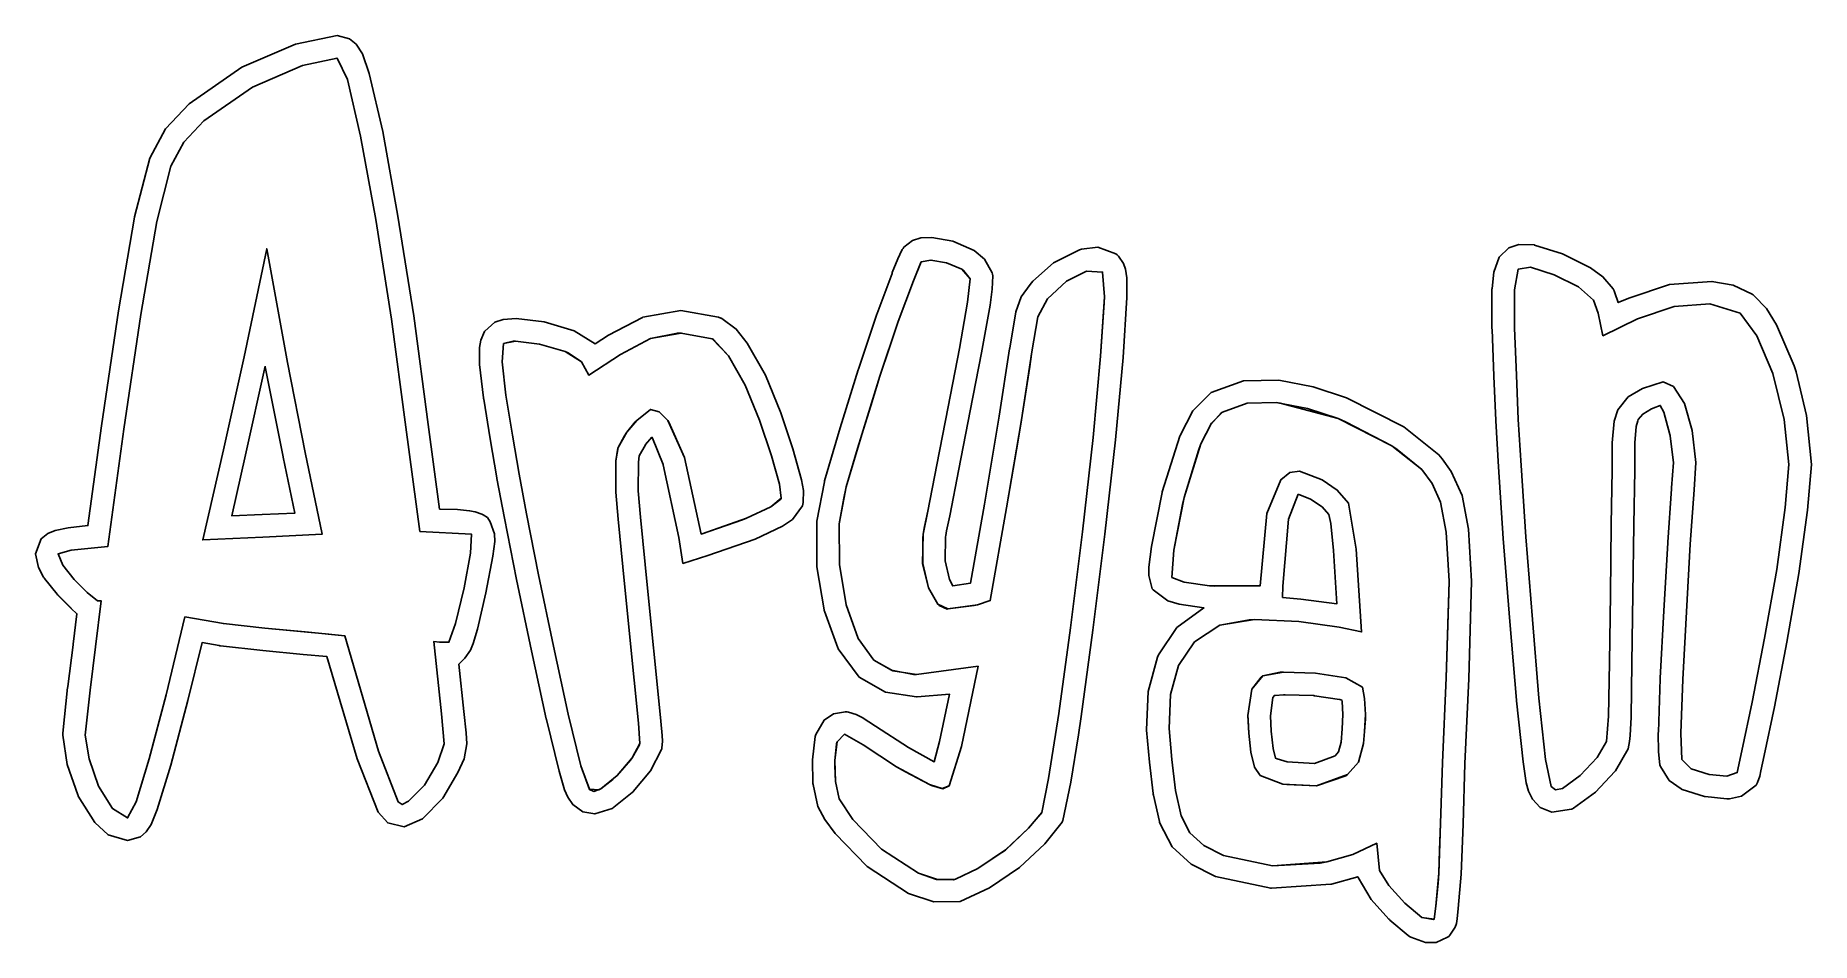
# Model space of a CAD drawing. Extents: x 4 to 66.5, y 8.8 to 40.8.
import ezdxf

# ---------------------------------------------------------------- set-up
doc = ezdxf.new("R2010")
doc.units = 0

msp = doc.modelspace()

# ---------------------------------------------------------------- linework, layer by layer
at = {"layer": 'Layer 1', "color": 7}
for points in [[(4.994004, 16.156566), (4.9971, 16.190962), (5.165057, 17.804125), (5.166856, 17.819735), (5.169449, 17.835081), (5.361431, 19.306162), (5.362198, 19.315952), (5.363494, 19.325477), (5.494225, 20.39889), (5.292692, 20.588067), (5.287268, 20.593359), (5.286236, 20.594152), (5.285469, 20.595211), (5.283643, 20.597063), (5.282611, 20.597857), (5.281844, 20.598915), (5.280812, 20.599709), (5.280045, 20.600767), (5.278986, 20.601561), (5.278219, 20.602619), (5.27642, 20.604207), (5.275388, 20.605), (5.274594, 20.606059), (5.270996, 20.609763), (5.269964, 20.610557), (5.26917, 20.611615), (5.268139, 20.612409), (5.267371, 20.613467), (5.265572, 20.615054), (5.26454, 20.615848), (5.263746, 20.616907), (5.258323, 20.622463), (5.257291, 20.623257), (5.256523, 20.624315), (5.254724, 20.625902), (5.253666, 20.626696), (5.252899, 20.627754), (5.251867, 20.628548), (5.251099, 20.629607), (5.250068, 20.6304), (5.249274, 20.631459), (5.247475, 20.633311), (5.246443, 20.634104), (5.245675, 20.635163), (5.240252, 20.640454), (5.23922, 20.641248), (5.238426, 20.642306), (5.236627, 20.644159), (5.235595, 20.644952), (5.234828, 20.646011), (5.229377, 20.651302), (5.228345, 20.652096), (5.227578, 20.653154), (5.225779, 20.655006), (5.224747, 20.6558), (5.223953, 20.656859), (5.222921, 20.657652), (5.222154, 20.658711), (5.221122, 20.65924), (5.220355, 20.660298), (5.218529, 20.66215), (5.217497, 20.662944), (5.21673, 20.664002), (5.213105, 20.667706), (5.212073, 20.6685), (5.211306, 20.669559), (5.210274, 20.670088), (5.209507, 20.671146), (5.207681, 20.672998), (5.206649, 20.673792), (5.205882, 20.67485), (5.200458, 20.680406), (5.199426, 20.680936), (5.198633, 20.681994), (5.196833, 20.683846), (5.195802, 20.68464), (5.195034, 20.685698), (5.194002, 20.686492), (5.193209, 20.68755), (5.192177, 20.688344), (5.19141, 20.689402), (5.18961, 20.691254), (5.188578, 20.691784), (5.187785, 20.692842), (5.182361, 20.698398), (5.181329, 20.699192), (5.180562, 20.70025), (5.178736, 20.702102), (5.177704, 20.702896), (5.176937, 20.70369), (5.171513, 20.709246), (5.170481, 20.71004), (5.169714, 20.711098), (5.167888, 20.71295), (5.166856, 20.713744), (5.166089, 20.714538), (5.165057, 20.715331), (5.16429, 20.71639), (5.163231, 20.717183), (5.162464, 20.718242), (5.160665, 20.720094), (5.159633, 20.720888), (5.158839, 20.721946), (5.155241, 20.725386), (5.154209, 20.726179), (5.153415, 20.727238), (5.152384, 20.728031), (5.151616, 20.72909), (5.149817, 20.730942), (5.148785, 20.731736), (5.147991, 20.732794), (5.142567, 20.738086), (5.141536, 20.738879), (5.140768, 20.739938), (5.138969, 20.74179), (5.137911, 20.742583), (5.137144, 20.743642), (5.136112, 20.744436), (5.135344, 20.745494), (5.134312, 20.746288), (5.133519, 20.747081), (5.13172, 20.748933), (5.130688, 20.749727), (5.12992, 20.750786), (5.124496, 20.756342), (5.123465, 20.757136), (5.122671, 20.757929), (5.120872, 20.759781), (5.11984, 20.760575), (5.119073, 20.761633), (5.113622, 20.76719), (5.11259, 20.767983), (5.111823, 20.769042), (5.110024, 20.770629), (5.108992, 20.771423), (5.108198, 20.772481), (5.107166, 20.773275), (5.106399, 20.774333), (5.105367, 20.775127), (5.1046, 20.776185), (5.102774, 20.778038), (5.101742, 20.778831), (5.100975, 20.77989), (5.095551, 20.785181), (5.094519, 20.785975), (5.093752, 20.787033), (5.091926, 20.788885), (5.090894, 20.789679), (5.090127, 20.790738), (5.084703, 20.796029), (5.083671, 20.796823), (5.082878, 20.797881), (5.081078, 20.799733), (5.080047, 20.800527), (5.079279, 20.801585), (5.078247, 20.802115), (5.077454, 20.803173), (5.076422, 20.803967), (5.075654, 20.805025), (5.073855, 20.806877), (5.072823, 20.807671), (5.07203, 20.808729), (5.066606, 20.814021), (5.065574, 20.814815), (5.064807, 20.815873), (5.062981, 20.817725), (5.061949, 20.818519), (5.061182, 20.819577), (5.055758, 20.824869), (5.054726, 20.825663), (5.053959, 20.826721), (5.052133, 20.828573), (5.051101, 20.829367), (5.050334, 20.830425), (5.049302, 20.831219), (5.048535, 20.832277), (5.047476, 20.833071), (5.046709, 20.834129), (5.04491, 20.835717), (5.043878, 20.83651), (5.043084, 20.837569), (5.039486, 20.841273), (5.038454, 20.842067), (5.03766, 20.843125), (5.036628, 20.843919), (5.035861, 20.844977), (5.034062, 20.846565), (5.03303, 20.847358), (5.032236, 20.848417), (5.026812, 20.853973), (5.025781, 20.854767), (5.025013, 20.855825), (5.023214, 20.857412), (5.022156, 20.858206), (5.021388, 20.859265), (5.020357, 20.860058), (5.019589, 20.861117), (5.018557, 20.86191), (5.017764, 20.862969), (5.015965, 20.864821), (5.014933, 20.865615), (5.014165, 20.866673), (5.010541, 20.870112), (5.009509, 20.870906), (5.008741, 20.871965), (5.00771, 20.872758), (5.006916, 20.873817), (5.005117, 20.875669), (5.004085, 20.876462), (5.003317, 20.877521), (4.997867, 20.882812), (4.996835, 20.883606), (4.996068, 20.884665), (4.994269, 20.886517), (4.993237, 20.88731), (4.992443, 20.888369), (4.991411, 20.889162), (4.990644, 20.890221), (4.989612, 20.89075), (4.988845, 20.891808), (4.987019, 20.89366), (4.985987, 20.894454), (4.98522, 20.895512), (4.981595, 20.899217), (4.980563, 20.90001), (4.979796, 20.901069), (4.978764, 20.901598), (4.977997, 20.902656), (4.976171, 20.904508), (4.975139, 20.905302), (4.974372, 20.90636), (4.968948, 20.911917), (4.967916, 20.912446), (4.967122, 20.913504), (4.965323, 20.915356), (4.964291, 20.91615), (4.963524, 20.917208), (4.962492, 20.918002), (4.961699, 20.91906), (4.960667, 20.919854), (4.959899, 20.920912), (4.9581, 20.922764), (4.957068, 20.923294), (4.956275, 20.924352), (4.950851, 20.929908), (4.949819, 20.930702), (4.949051, 20.93176), (4.947226, 20.933612), (4.946194, 20.934406), (4.945427, 20.9352), (4.940003, 20.940756), (4.938971, 20.94155), (4.938204, 20.942608), (4.936378, 20.94446), (4.935346, 20.945254), (4.934579, 20.946048), (4.933547, 20.946842), (4.93278, 20.9479), (4.931721, 20.948694), (4.930954, 20.949752), (4.929155, 20.951604), (4.928123, 20.952398), (4.927329, 20.953456), (4.923731, 20.956896), (4.922699, 20.957689), (4.921905, 20.958748), (4.920873, 20.959542), (4.920106, 20.9606), (4.918307, 20.962452), (4.917275, 20.963246), (4.916481, 20.964304), (4.911057, 20.969596), (4.910025, 20.970389), (4.909258, 20.971448), (4.907459, 20.9733), (4.906401, 20.974094), (4.905633, 20.975152), (4.904602, 20.975946), (4.903834, 20.977004), (4.902802, 20.977798), (4.902009, 20.978591), (4.900209, 20.980444), (4.899178, 20.981237), (4.89841, 20.982296), (4.892986, 20.987852), (4.891954, 20.988646), (4.891161, 20.989439), (4.889362, 20.991291), (4.88833, 20.992085), (4.887562, 20.993144), (4.882112, 20.9987), (4.88108, 20.999494), (4.880313, 21.000552), (4.878514, 21.002139), (4.877482, 21.002933), (4.876688, 21.003991), (4.875656, 21.004785), (4.874889, 21.005844), (4.873857, 21.006637), (4.87309, 21.007696), (4.871264, 21.009548), (4.870232, 21.010341), (4.869465, 21.0114), (4.864041, 21.016691), (4.863009, 21.017485), (4.862242, 21.018544), (4.860416, 21.020396), (4.859384, 21.021189), (4.858617, 21.022248), (4.853193, 21.027539), (4.852161, 21.028333), (4.851367, 21.029391), (4.849568, 21.031244), (4.848536, 21.032037), (4.847769, 21.033096), (4.846737, 21.033625), (4.845943, 21.034683), (4.844912, 21.035477), (4.844144, 21.036535), (4.842345, 21.038387), (4.841313, 21.039181), (4.84052, 21.040239), (4.836921, 21.043943), (4.835863, 21.044473), (4.835096, 21.045531), (4.834064, 21.046325), (4.833296, 21.047383), (4.831471, 21.049235), (4.830439, 21.050029), (4.829672, 21.051087), (4.810807, 21.069608), (4.793503, 21.089452), (4.348051, 21.646928), (4.333843, 21.667036), (4.320931, 21.687674), (4.137205, 22.034542), (4.034891, 22.505235), (4.238487, 23.044456), (4.463806, 23.227282), (4.726326, 23.334703), (5.17953, 23.423338), (5.186753, 23.424397), (5.879219, 23.502978), (6.35748, 27.012671), (6.95512, 31.06259), (7.521486, 34.361597), (7.522783, 34.368581), (7.524344, 34.375566), (8.05298, 36.440028), (8.610741, 37.475315), (9.44437, 38.359551), (11.299811, 39.642144), (13.185732, 40.45915), (14.651284, 40.761462), (15.081522, 40.648042), (15.322293, 40.455287), (15.540891, 40.119902), (15.779386, 39.421244), (16.25635, 37.378478), (16.791204, 34.403454), (17.355243, 30.885584), (17.853664, 27.065588), (18.256994, 24.087177), (18.886411, 24.06654), (19.313792, 24.029498), (19.50654, 23.993515), (19.745538, 23.904879), (19.789194, 23.880273), (19.942176, 23.788728), (20.04113, 23.640032), (20.192022, 23.212201), (20.198213, 22.945237), (20.133126, 22.425067), (19.889974, 21.138664), (19.586894, 19.860199), (19.443755, 19.349025), (19.348664, 19.119896), (19.148163, 18.835205), (18.939142, 18.626449), (19.111994, 16.964603), (19.187189, 16.212922), (19.21534, 15.824515), (19.117051, 15.293761), (18.900116, 14.808251), (18.368886, 13.902319), (17.652898, 13.180801), (17.013401, 12.89267), (16.429731, 13.035281), (16.090986, 13.418926), (16.090986, 13.419191), (15.358726, 15.294026), (14.287217, 18.891825), (13.454972, 18.969877), (13.451611, 18.970142), (12.032838, 19.102169), (10.54223, 19.271237), (10.521566, 19.274148), (10.500902, 19.278117), (9.899902, 19.387389), (9.400978, 17.34719), (8.799184, 15.074686), (8.32222, 13.509943), (8.101558, 12.981041), (7.927145, 12.721485), (7.725354, 12.548713), (7.276033, 12.418009), (6.590749, 12.621307), (6.127001, 13.046658), (5.540738, 13.981165), (5.530393, 14.002067), (5.521106, 14.023498), (5.153177, 15.090826), (4.994004, 16.122171), (4.994004, 16.156566), (4.994004, 16.156566)], [(19.380705, 23.199766), (19.347632, 22.538308), (19.116122, 21.314612), (18.818466, 20.057843), (18.586956, 19.396385), (18.256227, 19.396385), (18.05779, 19.429458), (18.322373, 16.882847), (18.421591, 15.824515), (18.190081, 15.163057), (17.727061, 14.369308), (17.164822, 13.807069), (16.941577, 13.683079), (16.80102, 13.773996), (16.10649, 15.559932), (14.915867, 19.627895), (13.526806, 19.760187), (12.104672, 19.892478), (10.649466, 20.057843), (9.293478, 20.289353), (8.63202, 17.544304), (8.036709, 15.295349), (7.573688, 13.773996), (7.276033, 13.211758), (6.746867, 13.542486), (6.250773, 14.336235), (5.920045, 15.295349), (5.787753, 16.122171), (5.953118, 17.709669), (6.151555, 19.231021), (6.349992, 20.851592), (6.217701, 20.851592), (5.853899, 21.149248), (5.390879, 21.612268), (4.994004, 22.108361), (4.82864, 22.505235), (5.29166, 22.637527), (6.581502, 22.769818), (7.143741, 26.903928), (7.739053, 30.938819), (8.301292, 34.213033), (8.797385, 36.164333), (9.252137, 37.007691), (9.954935, 37.751831), (11.674725, 38.942454), (13.427587, 39.70313), (14.651284, 39.967713), (15.015085, 39.207037), (15.478106, 37.222665), (16.007272, 34.279179), (16.56951, 30.773454), (17.065604, 26.970074), (17.561697, 23.298984), (19.380705, 23.199766), (19.380705, 23.199766)], [(5.787753, 16.122171), (5.920045, 15.295349), (6.250773, 14.336235), (6.746867, 13.542486), (7.276033, 13.211758), (7.573688, 13.773996), (8.036709, 15.295349), (8.63202, 17.544304), (9.293478, 20.289353), (10.649466, 20.057843), (12.104672, 19.892478), (14.237873, 19.694041), (14.915867, 19.627895), (16.10649, 15.559932), (16.80102, 13.773996), (16.941577, 13.683079), (17.164822, 13.807069), (17.727061, 14.369308), (18.190081, 15.163057), (18.421591, 15.824515), (18.322373, 16.882847), (18.05779, 19.429458), (18.256227, 19.396385), (18.586956, 19.396385), (18.818466, 20.057843), (19.116122, 21.314612), (19.347632, 22.538308), (19.380705, 23.199766), (17.561697, 23.298984), (17.065604, 26.970074), (16.56951, 30.773454), (16.007272, 34.279179), (15.478106, 37.222665), (15.015085, 39.207037), (14.651284, 39.967713), (13.427587, 39.70313), (11.674725, 38.942454), (9.954935, 37.751831), (9.252137, 37.007691), (8.797385, 36.164333), (8.301292, 34.213033), (7.739053, 30.938819), (7.143741, 26.903928), (6.581502, 22.769818), (5.29166, 22.637527), (4.82864, 22.505235), (4.994004, 22.108361), (5.390879, 21.612268), (5.853899, 21.149248), (6.217701, 20.851592), (6.349992, 20.851592), (6.151555, 19.231021), (5.953118, 17.709669), (5.787753, 16.122171), (5.787753, 16.122171)], [(9.921862, 23.001329), (12.038526, 23.100547), (14.122118, 23.199766), (13.526806, 26.077106), (12.898421, 29.252102), (12.170818, 33.25392), (11.377069, 29.450539), (10.649466, 26.176325), (9.921862, 23.001329), (9.921862, 23.001329)], [(12.170818, 33.25392), (12.898421, 29.252102), (13.526806, 26.077106), (14.122118, 23.199766), (12.038526, 23.100547), (9.921862, 23.001329), (10.649466, 26.176325), (11.377069, 29.450539), (12.170818, 33.25392), (12.170818, 33.25392)], [(35.190333, 33.63529), (35.587207, 33.647434), (36.322748, 33.520302), (37.075222, 33.194759), (37.433997, 32.891524), (37.702284, 32.405667), (37.716571, 32.353729), (37.723715, 32.30023), (37.71075, 31.833347), (37.629523, 31.267219), (37.335043, 29.58799), (36.936581, 27.545277), (36.534944, 25.489467), (36.213211, 23.847994), (36.103409, 23.315124), (36.074569, 23.161137), (36.065838, 23.10822), (36.048111, 22.267375), (36.203156, 21.601684), (36.319838, 21.379964), (36.941343, 21.474155), (37.430822, 24.264183), (37.949933, 27.357688), (38.320614, 29.734754), (38.322466, 29.74793), (38.325112, 29.760869), (38.525401, 30.949666), (38.536514, 31.029518), (38.726848, 31.559252), (39.045572, 31.999214), (39.138969, 32.106185), (39.861546, 32.755763), (40.783882, 33.216719), (40.848705, 33.236616), (41.424107, 33.306645), (42.061024, 33.070723), (42.102828, 33.036882), (42.149395, 32.994761), (42.332751, 32.731474), (42.400219, 32.534333), (42.44414, 32.234349), (42.45049, 31.533363), (42.311584, 29.422626), (42.04753, 26.520018), (41.668648, 23.201089), (41.249283, 19.820776), (41.249548, 19.820512), (40.836534, 16.78548), (40.742872, 16.132225), (40.471409, 14.472231), (40.19492, 13.122593), (40.184337, 13.094283), (40.171372, 13.066501), (39.560715, 12.303179), (38.663514, 11.461806), (37.608886, 10.750342), (36.584421, 10.274357), (35.65752, 10.257027), (34.759592, 10.556403), (33.307031, 11.502022), (33.299623, 11.508372), (33.292743, 11.514193), (32.178849, 12.667775), (31.81637, 13.156195), (31.570837, 13.610749), (31.399917, 14.392856), (31.396477, 14.418521), (31.39489, 14.444185), (31.377427, 15.249311), (31.377427, 15.255397), (31.474529, 16.075339), (31.48326, 16.111852), (31.495431, 16.147306), (31.794145, 16.655041), (32.116672, 16.87653), (32.537624, 16.951374), (32.599536, 16.946082), (32.652188, 16.938674), (32.919681, 16.85533), (33.132935, 16.745793), (33.599131, 16.448137), (34.760385, 15.691959), (35.66817, 15.190045), (35.847292, 15.900715), (36.20395, 17.564677), (35.06545, 17.471279), (35.053279, 17.471015), (35.041373, 17.471015), (33.956814, 17.640249), (33.027631, 18.163693), (33.027631, 18.163428), (33.023133, 18.167397), (33.020488, 18.169514), (33.020488, 18.169778), (32.288386, 19.168579), (32.279655, 19.185248), (32.271982, 19.202446), (31.801554, 20.488848), (31.794675, 20.512396), (31.789118, 20.536473), (31.5375, 22.049888), (31.537235, 22.053857), (31.536706, 22.057561), (31.535119, 23.658553), (31.799172, 25.051582), (31.802347, 25.066399), (31.806581, 25.080686), (32.357443, 26.945467), (32.989267, 28.994927), (32.992442, 29.00604), (32.996146, 29.016888), (33.650989, 30.9471), (33.655222, 30.960276), (33.660514, 30.973188), (34.180949, 32.384474), (34.185976, 32.398946), (34.191797, 32.413392), (34.384678, 32.8984), (34.451352, 33.054186), (34.542369, 33.226271), (34.569092, 33.267625), (34.601106, 33.305593), (34.906733, 33.543228), (35.190333, 33.63529), (35.190333, 33.63529)], [(55.297847, 31.831786), (55.29917, 31.853747), (55.360289, 32.431225), (55.54682, 32.952639), (55.896069, 33.28812), (56.243731, 33.404547), (56.78401, 33.386476), (56.784274, 33.386476), (56.792212, 33.385179), (56.795916, 33.384412), (56.795651, 33.384412), (57.779371, 33.074612), (58.764413, 32.580053), (59.204812, 32.264905), (59.558692, 31.839803), (59.59785, 31.771594), (59.622721, 31.696902), (59.742841, 31.357918), (60.115903, 31.516033), (61.550472, 31.991197), (63.040075, 32.104386), (63.781403, 31.968245), (64.45824, 31.650653), (64.488138, 31.631285), (64.516448, 31.609589), (64.955457, 31.153127), (65.315489, 30.579409), (65.936465, 29.127034), (66.006579, 28.916875), (66.36456, 27.386527), (66.542625, 25.658271), (66.405306, 24.048283), (66.101829, 21.82367), (66.1013, 21.819965), (65.669765, 19.396385), (65.236114, 17.128115), (64.872577, 15.410971), (64.763304, 14.864872), (64.720971, 14.683633), (64.640008, 14.455298), (64.617783, 14.411112), (64.590267, 14.370102), (64.07724, 13.981694), (63.653643, 13.88909), (63.609987, 13.884328), (63.566066, 13.884328), (62.7956, 13.963173), (62.782106, 13.965819), (61.98677, 14.217173), (61.97063, 14.224581), (61.954226, 14.232519), (61.533043, 14.530175), (61.225565, 15.022299), (61.215775, 15.051139), (61.208631, 15.080772), (61.160477, 15.542734), (61.151746, 16.199429), (61.151746, 16.215833), (61.15254, 16.232502), (61.218156, 18.10866), (61.218685, 18.119772), (61.219215, 18.131149), (61.351241, 20.507369), (61.484062, 22.895231), (61.484591, 22.906079), (61.48565, 22.916927), (61.61556, 24.798376), (61.616089, 24.81478), (61.617677, 24.831185), (61.680912, 25.724417), (61.572433, 26.656278), (61.565554, 26.683266), (61.560791, 26.711047), (61.344891, 27.502679), (61.218685, 27.738423), (60.975004, 27.643173), (60.944048, 27.625975), (60.912034, 27.611687), (60.606176, 27.433094), (60.447955, 27.236509), (60.432874, 27.193117), (60.370168, 26.992828), (60.324924, 26.418947), (60.324924, 25.459834), (60.291851, 23.527055), (60.258778, 21.091304), (60.225441, 18.664284), (60.191839, 16.761668), (60.157443, 16.116085), (60.137335, 15.899127), (60.085741, 15.650684), (59.643887, 14.872545), (59.633304, 14.857993), (59.621927, 14.843705), (58.937715, 14.121129), (58.16381, 13.554128), (58.132854, 13.53693), (58.100839, 13.522643), (57.399694, 13.415486), (56.998454, 13.578073), (56.721039, 13.871628), (56.581075, 14.153938), (56.505139, 14.442598), (56.394544, 15.182372), (56.394279, 15.185547), (56.16224, 17.340046), (56.160917, 17.351159), (56.160123, 17.362271), (55.929407, 20.130868), (55.929407, 20.132455), (55.696838, 23.055039), (55.53068, 25.578367), (55.431991, 27.192852), (55.431461, 27.200261), (55.430932, 27.207934), (55.364522, 28.769767), (55.364522, 28.770825), (55.298641, 30.419204), (55.297847, 30.436534), (55.297847, 31.831786), (55.297847, 31.831786)], [(35.547255, 32.854214), (35.207266, 32.793228), (35.194301, 32.769204), (34.931306, 32.125579), (34.401346, 30.688179), (34.088874, 29.775077), (33.749149, 28.765269), (33.430062, 27.719902), (33.114415, 26.707343), (32.963073, 26.218922), (32.572019, 24.871666), (32.483119, 24.474262), (32.323576, 23.568859), (32.326751, 22.136936), (32.563288, 20.711892), (32.994558, 19.531058), (33.540129, 18.769588), (34.157798, 18.41035), (34.931835, 18.267409), (35.046929, 18.264764), (37.210159, 18.550513), (36.620668, 15.721592), (36.196806, 14.338881), (35.96566, 14.241713), (35.568422, 14.353698), (35.50307, 14.384654), (34.649525, 14.837885), (34.343403, 15.016214), (33.166008, 15.78324), (32.509578, 16.157625), (32.245789, 15.888015), (32.230707, 15.821075), (32.170912, 15.231055), (32.16853, 15.047964), (32.186787, 14.496573), (32.316697, 13.88274), (32.80009, 13.162016), (33.812384, 12.114532), (35.113604, 11.266543), (35.745858, 11.047303), (36.343385, 11.036621), (36.420379, 11.050908), (37.195872, 11.428468), (38.05021, 11.989913), (38.169537, 12.082782), (38.989745, 12.854835), (39.425248, 13.351193), (39.451707, 13.401464), (39.689037, 14.605845), (40.050193, 16.894753), (40.461091, 19.910205), (40.780707, 22.43909), (40.88019, 23.291311), (41.258808, 26.609976), (41.519687, 29.476124), (41.649862, 31.350933), (41.65727, 31.557652), (41.590331, 32.430723), (41.028092, 32.461732), (40.32192, 32.109545), (39.651731, 31.486849), (39.314123, 30.859761), (39.105897, 29.618496), (39.028109, 29.10129), (38.733628, 27.230952), (38.615624, 26.510228), (38.212929, 24.128188), (37.640636, 20.864821), (37.190845, 20.716125), (37.069666, 20.689667), (36.142302, 20.569811), (36.120871, 20.564784), (35.839355, 20.691784), (35.795699, 20.742319), (35.461266, 21.313024), (35.259653, 22.168421), (35.263622, 23.06721), (35.277116, 23.198178), (35.324741, 23.467524), (35.436924, 24.0123), (35.755747, 25.640279), (36.156061, 27.691856), (36.556904, 29.743036), (36.842918, 31.374719), (36.936845, 32.196355), (36.700837, 32.489116), (36.641835, 32.529412), (36.102086, 32.757562), (35.547255, 32.854214), (35.547255, 32.854214)], [(41.590596, 32.430696), (41.65727, 31.557599), (41.519423, 29.476204), (41.258808, 26.609976), (40.88019, 23.291047), (40.460826, 19.910205), (40.050193, 16.894753), (39.689037, 14.605845), (39.451707, 13.401199), (38.989745, 12.854835), (38.169537, 12.083046), (37.195872, 11.428468), (36.420644, 11.050908), (35.786868, 11.040093), (35.113604, 11.266808), (33.812384, 12.114267), (32.80009, 13.162016), (32.316432, 13.88274), (32.186787, 14.496837), (32.170912, 15.231055), (32.245789, 15.888279), (32.509578, 16.157625), (33.166008, 15.78324), (34.343403, 15.016214), (35.502805, 14.384654), (35.944328, 14.242672), (36.196542, 14.338617), (36.620668, 15.721592), (37.209895, 18.550513), (35.046929, 18.264764), (34.20453, 18.394145), (33.540129, 18.769588), (32.994558, 19.531058), (32.563288, 20.711892), (32.326751, 22.136936), (32.323576, 23.568859), (32.572284, 24.87193), (33.114679, 26.707343), (33.748885, 28.765269), (34.401082, 30.688153), (34.931306, 32.125579), (35.207266, 32.793122), (35.547255, 32.854188), (36.102086, 32.757589), (36.641835, 32.529518), (36.936845, 32.196276), (36.842918, 31.374798), (36.556904, 29.743062), (36.156325, 27.691591), (35.755747, 25.640279), (35.43666, 24.0123), (35.277116, 23.198443), (35.259389, 22.168421), (35.46153, 21.313289), (35.795699, 20.742319), (36.142302, 20.569811), (37.190845, 20.71639), (37.640636, 20.864821), (38.212664, 24.128188), (38.733364, 27.230952), (39.105897, 29.618549), (39.314123, 30.859708), (39.651996, 31.486902), (40.322185, 32.10944), (41.028092, 32.4616), (41.590596, 32.430696), (41.590596, 32.430696)], [(56.091596, 30.453838), (56.157742, 28.800194), (56.223888, 27.245769), (56.323106, 25.625198), (56.488471, 23.11166), (56.719981, 20.201247), (56.951491, 17.423125), (57.183001, 15.273388), (57.381438, 14.314275), (57.530266, 14.198553), (57.778313, 14.248129), (58.406697, 14.711149), (59.002009, 15.339534), (59.332738, 15.901773), (59.398884, 16.794741), (59.431956, 18.679894), (59.465029, 21.094214), (59.498102, 23.541607), (59.531175, 25.459834), (59.531175, 26.418947), (59.597321, 27.179623), (59.729612, 27.576498), (60.093414, 28.039518), (60.589507, 28.337174), (61.31711, 28.568684), (61.680912, 28.40332), (62.077786, 27.808008), (62.342369, 26.848895), (62.474661, 25.724417), (62.408515, 24.765303), (62.276224, 22.847077), (62.143932, 20.46583), (62.011641, 18.084583), (61.945495, 16.199429), (61.978568, 15.273388), (62.309297, 14.94266), (62.937681, 14.744222), (63.566066, 14.678077), (63.929867, 14.810368), (64.095232, 15.571044), (64.459033, 17.290834), (64.888981, 19.539789), (65.318928, 21.954109), (65.616584, 24.136919), (65.748875, 25.658271), (65.583511, 27.245769), (65.186637, 28.86634), (64.624398, 30.189255), (64.029086, 30.983004), (62.970754, 31.313733), (61.713985, 31.214514), (60.424143, 30.784567), (59.200446, 30.189255), (59.035082, 30.983004), (58.869718, 31.446024), (58.340552, 31.909044), (57.480657, 32.338992), (56.653835, 32.603575), (56.223888, 32.537429), (56.091596, 31.809826), (56.091596, 30.453838), (56.091596, 30.453838)], [(65.748875, 25.658271), (65.616584, 24.136919), (65.318928, 21.954109), (64.888981, 19.539789), (64.459033, 17.290834), (64.095232, 15.571044), (63.929867, 14.810368), (63.566066, 14.678077), (62.937681, 14.744222), (62.309297, 14.94266), (61.978568, 15.273388), (61.945495, 16.199429), (62.011641, 18.084583), (62.143932, 20.46583), (62.276224, 22.847077), (62.408515, 24.765303), (62.474661, 25.724417), (62.342369, 26.848895), (62.077786, 27.808008), (61.680912, 28.40332), (61.31711, 28.568684), (60.589507, 28.337174), (60.093414, 28.039518), (59.729612, 27.576498), (59.597321, 27.179623), (59.531175, 26.418947), (59.531175, 25.459834), (59.498102, 23.541607), (59.465029, 21.094214), (59.431956, 18.679894), (59.398884, 16.794741), (59.332738, 15.901773), (59.002009, 15.339534), (58.406697, 14.711149), (57.778313, 14.248129), (57.530266, 14.198454), (57.381438, 14.314275), (57.183001, 15.273388), (56.951491, 17.423125), (56.719981, 20.201247), (56.488471, 23.11166), (56.323106, 25.625198), (56.223888, 27.245769), (56.157742, 28.800194), (56.091596, 30.453759), (56.091596, 31.809746), (56.223888, 32.53735), (56.653835, 32.603495), (57.480657, 32.338912), (58.340552, 31.908965), (58.869718, 31.445945), (59.035082, 30.982925), (59.200446, 30.189176), (60.424143, 30.784487), (61.713985, 31.214435), (62.970754, 31.313653), (64.029086, 30.982925), (64.624398, 30.189176), (65.186637, 28.86634), (65.583511, 27.245769), (65.748875, 25.658271), (65.748875, 25.658271)], [(26.741933, 31.07963), (28.068817, 30.849681), (28.156658, 30.814279), (28.173592, 30.807294), (28.19026, 30.799542), (28.696573, 30.426295), (29.076878, 29.931128), (29.72299, 28.800988), (30.272264, 27.474369), (30.691099, 26.210456), (30.998809, 25.121697), (31.062838, 24.741226), (31.055959, 24.312866), (31.044582, 24.257569), (31.025532, 24.204387), (30.677341, 23.722582), (30.320683, 23.482076), (30.320947, 23.481811), (29.364215, 23.029374), (27.700782, 22.45126), (26.821043, 22.176359), (26.679756, 23.087053), (26.1281, 25.647688), (26.127307, 25.650598), (26.126275, 25.652979), (25.746704, 26.584312), (25.727866, 26.616061), (25.507706, 26.362591), (25.501515, 26.353331), (25.276461, 25.960689), (25.2545, 25.735529), (25.251669, 24.734876), (25.328663, 23.805661), (25.492731, 22.1372), (25.696592, 20.127693), (25.89659, 18.152845), (26.043328, 16.624614), (26.094498, 16.117143), (26.103547, 15.9195), (26.082619, 15.666029), (26.077697, 15.643275), (26.071771, 15.620786), (25.682119, 14.874397), (25.071038, 14.14309), (25.053232, 14.124833), (25.034103, 14.108165), (24.392542, 13.588788), (24.363861, 13.568151), (24.333619, 13.549895), (23.716082, 13.352516), (23.295462, 13.429046), (22.943262, 13.683774), (22.764986, 13.939361), (22.653623, 14.202092), (22.462938, 14.855347), (22.013861, 16.674355), (22.008199, 16.699755), (21.493241, 19.093967), (20.961747, 21.610416), (20.539552, 23.76809), (20.539287, 23.769942), (20.275472, 25.162707), (20.273672, 25.171967), (20.271873, 25.181492), (20.042162, 26.560499), (19.810652, 27.959879), (19.807292, 27.979458), (19.804964, 27.999301), (19.665184, 29.181564), (19.662353, 29.206117), (19.661057, 29.230909), (19.662856, 29.77042), (19.708602, 30.03913), (19.837772, 30.334723), (19.848884, 30.352556), (19.851213, 30.355651), (20.202066, 30.66859), (20.49071, 30.766998), (20.946242, 30.791552), (21.938931, 30.675267), (22.992104, 30.3647), (23.735476, 29.910966), (24.199264, 30.207088), (25.403831, 30.834441), (25.409017, 30.836504), (25.414176, 30.838303), (26.741933, 31.07963), (26.741933, 31.07963)], [(27.851594, 30.081755), (26.761512, 30.285881), (26.628162, 30.283817), (25.68548, 30.092365), (24.619131, 29.533486), (23.506559, 28.802575), (23.251263, 29.271999), (22.776628, 29.591112), (22.675319, 29.636832), (21.778753, 29.897288), (20.934363, 29.997538), (20.847024, 30.001163), (20.511136, 29.914327), (20.453509, 29.274591), (20.593289, 28.09217), (20.825566, 26.687763), (21.054245, 25.315901), (21.319595, 23.915198), (21.739727, 21.767049), (22.26839, 19.265152), (22.785412, 16.86168), (23.232398, 15.049551), (23.530319, 14.219025), (23.860783, 14.196006), (23.92849, 14.232519), (24.356876, 14.570391), (24.505969, 14.700301), (24.973116, 15.247195), (25.031245, 15.328686), (25.290933, 15.781917), (25.305406, 15.82716), (25.252701, 16.553705), (25.107233, 18.068178), (24.907235, 20.042761), (24.703638, 22.050153), (24.538512, 23.729196), (24.458952, 24.685664), (24.462312, 25.785006), (24.526368, 26.22977), (24.539544, 26.260197), (24.759968, 26.667126), (24.84265, 26.795713), (25.14237, 27.155282), (25.194043, 27.2037), (25.680823, 27.59396), (25.981776, 27.512998), (26.293465, 27.200261), (26.328072, 27.152107), (26.879516, 25.904069), (27.464245, 23.208762), (28.91363, 23.704061), (29.063649, 23.764121), (29.915341, 24.164435), (30.261945, 24.438543), (30.278614, 24.473733), (30.22067, 24.966386), (29.936244, 25.965187), (29.521907, 27.215077), (29.009674, 28.453326), (28.421506, 29.482845), (27.886519, 30.063684), (27.851594, 30.081755), (27.851594, 30.081755)], [(27.851329, 30.081675), (28.421506, 29.482951), (29.009409, 28.453326), (29.521907, 27.215077), (29.935979, 25.965187), (30.220406, 24.966386), (30.278614, 24.473733), (29.915606, 24.164435), (29.063649, 23.764121), (27.46398, 23.208762), (26.879516, 25.904069), (26.293412, 27.200261), (25.98171, 27.512998), (25.680743, 27.59396), (25.194017, 27.203436), (24.842545, 26.795713), (24.539438, 26.260462), (24.462365, 25.785006), (24.458979, 24.685664), (24.538618, 23.729196), (24.703586, 22.050417), (24.907341, 20.043026), (25.107233, 18.068443), (25.252807, 16.553705), (25.305274, 15.82716), (25.031139, 15.328686), (24.505889, 14.700301), (23.928384, 14.232519), (23.688824, 14.145967), (23.530345, 14.21876), (23.232451, 15.049551), (22.785332, 16.86168), (22.26839, 19.265152), (21.739806, 21.767049), (21.319595, 23.915198), (21.054272, 25.315901), (20.825672, 26.687763), (20.593209, 28.09217), (20.453562, 29.274644), (20.511241, 29.914221), (20.934363, 29.997485), (21.778753, 29.897367), (22.675372, 29.636938), (23.251316, 29.271999), (23.506559, 28.802575), (24.619131, 29.533459), (25.685427, 30.092312), (26.761512, 30.285986), (27.851329, 30.081675), (27.851329, 30.081675)], [(12.116049, 29.116715), (11.423583, 26.000377), (10.940401, 23.852227), (12.013735, 23.893767), (13.159141, 23.940598), (12.749858, 25.915181), (12.748826, 25.920208), (12.747794, 25.925235), (12.120177, 29.096527), (12.116049, 29.116715), (12.116049, 29.116715)], [(54.579769, 21.549826), (54.479756, 18.112099), (54.3472, 15.126016), (54.281584, 12.990566), (54.215173, 11.229766), (54.214909, 11.228179), (54.111986, 10.017182), (54.075738, 9.663699), (54.043459, 9.49225), (54.002184, 9.363133), (53.818034, 9.082411), (53.778082, 9.042459), (53.733103, 9.008592), (53.328787, 8.830792), (52.962373, 8.82603), (52.441409, 9.016), (52.393784, 9.042194), (52.350392, 9.074738), (51.700577, 9.61581), (51.684966, 9.629833), (51.670149, 9.64465), (51.049438, 10.338386), (50.585359, 11.112291), (50.57504, 11.143248), (49.647412, 10.883692), (49.634448, 10.881046), (49.621483, 10.878929), (47.541067, 10.735525), (47.526251, 10.736054), (47.511698, 10.736848), (45.569659, 11.149333), (44.713634, 11.579313), (44.037988, 12.190467), (44.037988, 12.190732), (43.606983, 13.030518), (43.597458, 13.059622), (43.590049, 13.088991), (43.38341, 14.019), (43.377589, 14.047311), (43.37415, 14.07615), (43.241329, 15.173111), (43.2408, 15.175757), (43.240535, 15.178403), (43.138141, 16.304468), (43.137877, 16.310554), (43.137612, 16.316639), (43.194101, 17.668228), (43.527608, 18.876744), (43.561474, 18.955854), (44.2101, 19.917051), (45.158762, 20.608175), (44.287225, 20.74179), (44.286961, 20.74179), (43.885059, 20.850269), (43.369122, 21.241852), (43.341606, 21.282862), (43.319645, 21.327047), (43.216193, 21.748793), (43.220956, 22.042744), (43.311708, 22.766643), (43.686357, 24.673493), (43.689268, 24.685664), (43.692443, 24.697835), (44.310509, 26.654161), (44.314742, 26.666332), (44.319769, 26.677974), (44.769461, 27.5508), (45.415407, 28.188478), (46.5464, 28.598913), (47.795861, 28.621601), (47.795861, 28.621601), (49.007651, 28.395316), (50.182135, 28.00671), (52.196405, 26.980921), (53.429362, 26.001964), (53.546043, 25.860942), (53.861161, 25.413796), (54.246923, 24.56131), (54.246659, 24.56131), (54.473671, 23.374126), (54.579769, 21.549826), (54.579769, 21.549826)], [(52.826906, 25.485498), (53.190708, 24.989405), (53.488364, 24.327948), (53.686801, 23.269616), (53.78602, 21.549826), (53.686801, 18.14332), (53.55451, 15.166761), (53.488364, 13.017024), (53.422218, 11.264162), (53.322999, 10.106611), (53.256854, 9.643591), (52.826906, 9.709737), (52.231595, 10.20583), (51.669356, 10.834215), (51.338627, 11.363381), (51.239408, 12.322494), (50.404252, 11.925586), (49.486546, 11.661037), (47.568319, 11.528745), (45.84853, 11.892547), (45.153999, 12.239812), (44.657906, 12.686296), (44.36025, 13.281607), (44.161813, 14.174575), (44.029522, 15.26598), (43.930303, 16.357385), (43.979879, 17.55631), (44.261032, 18.573267), (44.823238, 19.408358), (45.716238, 19.995401), (46.939935, 20.193838), (48.49436, 20.127693), (49.916493, 19.929255), (50.710242, 19.763891), (50.511805, 22.674304), (50.247222, 24.294875), (49.850348, 24.757895), (49.321182, 25.121697), (48.527433, 25.419353), (48.180134, 25.378078), (47.865975, 25.121697), (47.369882, 23.931073), (47.138372, 21.384462), (45.352437, 21.384462), (44.459469, 21.516753), (44.029522, 21.682118), (44.095667, 22.641231), (44.459469, 24.493312), (45.054781, 26.378466), (45.426784, 27.106102), (45.815457, 27.502944), (46.68362, 27.817136), (47.700611, 27.833672), (48.808486, 27.626967), (49.88342, 27.271434), (51.768574, 26.31232), (52.826906, 25.485498), (52.826906, 25.485498)], [(53.78602, 21.549826), (53.686801, 23.269616), (53.488364, 24.327948), (53.190708, 24.989405), (52.826906, 25.485498), (51.965953, 26.183468), (51.768574, 26.31232), (50.144299, 27.162425), (49.88342, 27.271434), (47.84084, 27.815945), (47.700611, 27.833672), (46.68362, 27.817037), (45.815457, 27.502944), (45.76598, 27.471458), (45.403038, 27.070218), (45.054781, 26.378466), (44.973289, 26.15357), (44.459469, 24.493312), (44.403113, 24.24725), (44.095667, 22.641231), (44.029522, 21.682118), (44.459469, 21.516753), (45.352437, 21.384462), (45.517801, 21.377053), (47.138372, 21.384462), (47.369882, 23.931073), (47.865975, 25.121697), (48.180134, 25.377879), (48.527433, 25.419353), (49.321182, 25.121697), (49.850348, 24.757895), (50.247222, 24.294875), (50.511805, 22.674304), (50.710242, 19.763891), (49.916493, 19.929255), (48.49436, 20.127693), (46.939935, 20.193838), (46.754462, 20.190663), (45.716238, 19.995401), (44.823238, 19.408258), (44.261032, 18.573267), (43.979879, 17.55621), (43.930303, 16.357385), (44.029522, 15.26598), (44.161813, 14.174575), (44.36025, 13.281607), (44.657906, 12.686296), (45.153999, 12.239812), (45.84853, 11.892547), (47.568319, 11.528745), (49.246834, 11.622672), (49.486546, 11.661037), (50.404351, 11.925586), (51.239408, 12.322494), (51.338627, 11.363381), (51.669356, 10.834215), (52.231595, 10.20583), (52.826906, 9.709737), (53.239656, 9.632214), (53.256854, 9.643591), (53.322999, 10.106611), (53.403697, 10.918881), (53.422218, 11.264162), (53.455291, 12.082517), (53.488364, 13.017024), (53.55451, 15.166761), (53.686801, 18.14332), (53.784432, 21.127552), (53.78602, 21.549826), (53.78602, 21.549826)], [(48.477956, 24.615285), (48.139554, 23.736869), (47.931856, 21.369116), (47.924448, 20.978327), (48.568443, 20.918267), (49.840029, 20.752902), (49.719114, 22.631441), (49.719114, 22.6325), (49.629156, 23.579972), (49.557983, 23.891386), (49.31589, 24.168933), (48.912665, 24.440925), (48.477956, 24.615285), (48.477956, 24.615285)], [(50.776388, 15.828219), (50.809461, 16.258166), (50.842534, 16.853478), (50.809461, 17.415717), (50.743315, 17.812591), (50.148003, 18.14332), (49.089671, 18.308684), (47.965194, 18.341757), (47.23759, 18.209466), (46.840716, 17.746446), (46.708424, 16.820405), (46.741497, 16.19202), (46.807643, 15.530563), (46.939935, 15.001397), (47.138372, 14.703741), (47.932121, 14.406085), (49.122744, 14.339939), (50.214149, 14.736814), (50.602722, 15.174963), (50.776388, 15.828219), (50.776388, 15.828219)], [(50.840417, 16.704518), (50.809461, 16.258166), (50.776388, 15.828219), (50.602722, 15.174963), (50.214149, 14.736814), (50.151708, 14.696333), (49.122744, 14.339939), (48.081081, 14.383331), (47.932121, 14.406085), (47.138372, 14.703741), (46.939935, 15.001397), (46.807643, 15.530563), (46.741497, 16.19202), (46.710541, 16.669328), (46.708424, 16.820405), (46.840716, 17.746446), (47.173561, 18.166074), (47.23759, 18.209466), (47.838194, 18.339641), (47.965194, 18.341757), (49.089671, 18.308684), (50.148003, 18.14332), (50.743315, 17.812591), (50.809461, 17.415717), (50.842534, 16.853478), (50.840417, 16.704518), (50.840417, 16.704518)], [(50.048785, 16.853478), (50.021797, 17.317292), (50.017035, 17.355127), (49.943481, 17.376294), (49.929987, 17.379998), (49.045486, 17.516258), (49.02379, 17.517317), (49.00183, 17.519698), (48.014671, 17.549596), (47.9898, 17.548008), (47.965194, 17.548008), (47.660659, 17.5279), (47.639757, 17.523138), (47.581813, 17.454611), (47.502173, 16.803207), (47.531278, 16.271131), (47.592132, 15.661267), (47.678386, 15.311224), (47.731038, 15.289792), (48.089812, 15.184753), (49.052894, 15.131307), (49.773883, 15.397213), (49.894963, 15.534829), (49.983697, 15.880606), (50.020739, 16.348124), (50.048785, 16.853478), (50.048785, 16.853478)]]:
    msp.add_lwpolyline(points, close=True, dxfattribs=at)

doc.saveas('drawing.dxf')
